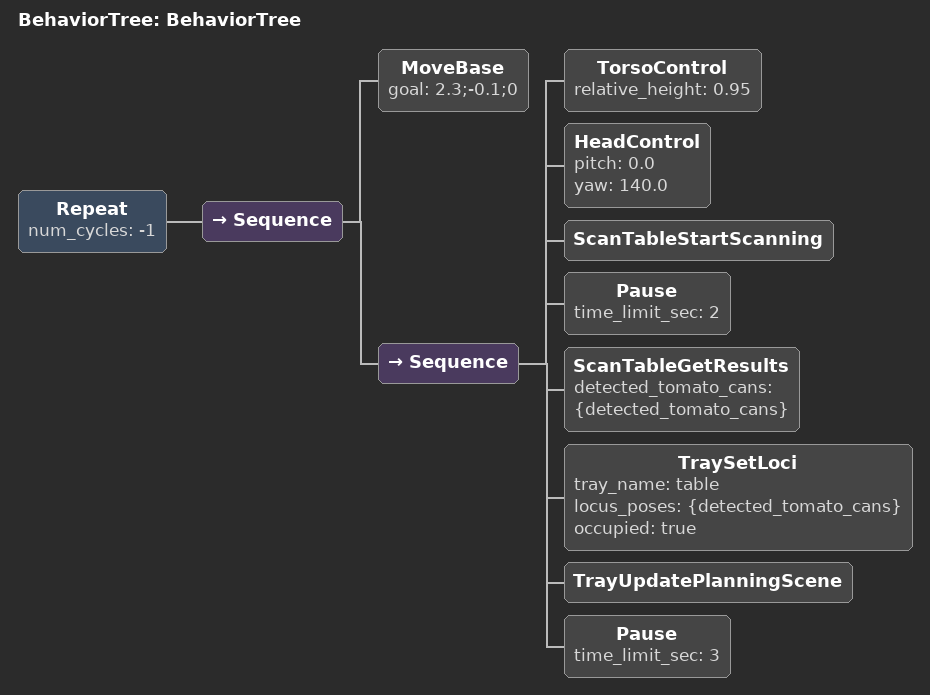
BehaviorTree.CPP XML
<root main_tree_to_execute="BehaviorTree">

    <BehaviorTree ID="BehaviorTree">
        <Repeat num_cycles="-1">
            <Sequence>
                <MoveBase goal="2.3;-0.1;0"/>
                <Sequence>
                    <TorsoControl relative_height="0.95" />
                    <HeadControl pitch="0.0" yaw="140.0" />
                    <ScanTableStartScanning />
                    <Pause time_limit_sec="2"/>
                    <ScanTableGetResults detected_tomato_cans="{detected_tomato_cans}" />
                    <TraySetLoci tray_name="table" locus_poses="{detected_tomato_cans}" occupied="true" />
                    <TrayUpdatePlanningScene />
                    <Pause time_limit_sec="3"/>
                </Sequence>
            </Sequence>
        </Repeat>
    </BehaviorTree>

</root>
